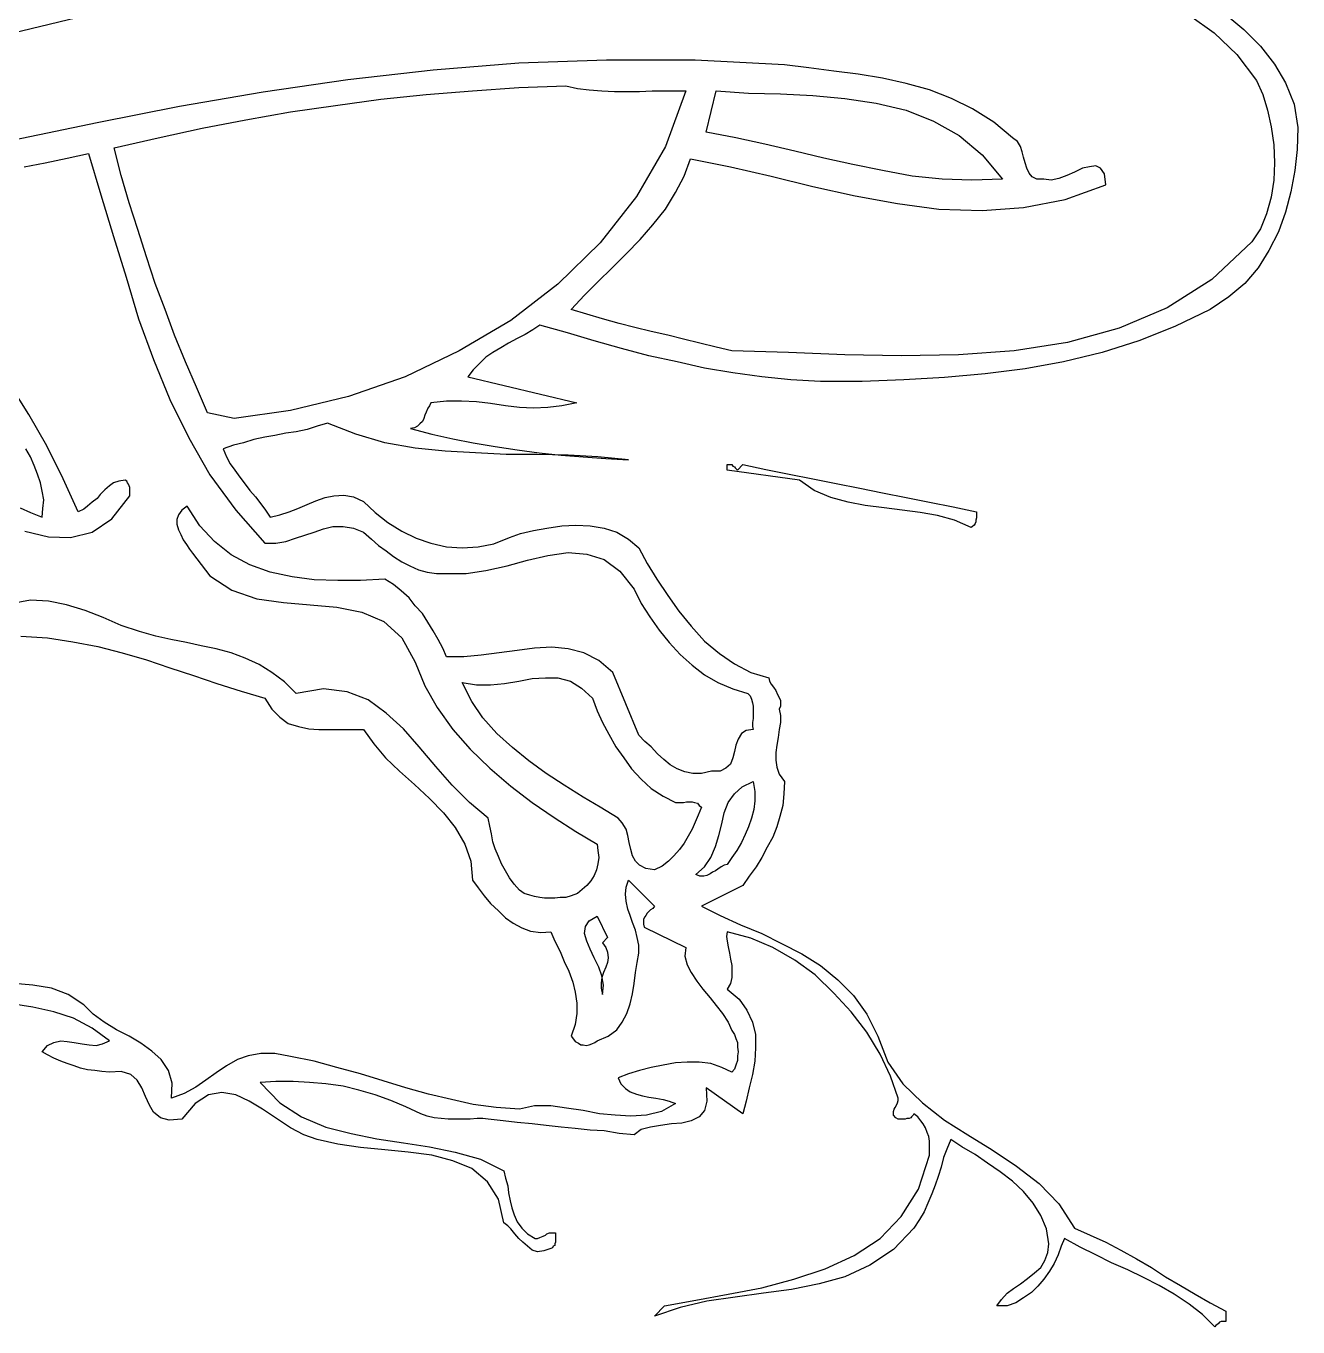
# Model space of a CAD drawing. Extents: x 0.06 to 7.1, y 0.04 to 9.15.
# Drawn here: x 5.469 to 7.092, y 0.423 to 2.083 of the extents above; entities that cross this region are included whole.
import ezdxf

# ---------------------------------------------------------------- set-up
doc = ezdxf.new("R2010")
doc.units = 0
doc.layers.add('1', color=7, linetype='Continuous')

msp = doc.modelspace()

# ---------------------------------------------------------------- linework, layer by layer
for points in [[(7, 2.097), (7.023, 2.078), (7.044, 2.057), (7.062, 2.034), (7.076, 2.01), (7.087, 1.983), (7.092, 1.953), (7.091, 1.925), (7.088, 1.898), (7.083, 1.871), (7.076, 1.845), (7.067, 1.82), (7.055, 1.796), (7.041, 1.774), (7.024, 1.754), (7.004, 1.737), (6.98, 1.721), (6.935, 1.699), (6.889, 1.681), (6.842, 1.666), (6.793, 1.654), (6.744, 1.645), (6.693, 1.639), (6.641, 1.634), (6.589, 1.631), (6.536, 1.629), (6.483, 1.629), (6.445, 1.631), (6.408, 1.635), (6.371, 1.64), (6.335, 1.646), (6.3, 1.654), (6.264, 1.662), (6.229, 1.671), (6.194, 1.681), (6.16, 1.691), (6.125, 1.701), (6.116, 1.695), (6.106, 1.689), (6.096, 1.684), (6.085, 1.678), (6.075, 1.672), (6.065, 1.666), (6.056, 1.66), (6.048, 1.652), (6.04, 1.644), (6.033, 1.635), (6.172, 1.602), (6.153, 1.598), (6.135, 1.596), (6.117, 1.595), (6.099, 1.596), (6.081, 1.598), (6.062, 1.601), (6.044, 1.603), (6.025, 1.604), (6.006, 1.604), (5.986, 1.602), (5.984, 1.598), (5.982, 1.595), (5.98, 1.59), (5.978, 1.586), (5.977, 1.582), (5.975, 1.578), (5.972, 1.575), (5.969, 1.572), (5.965, 1.57), (5.96, 1.569), (5.987, 1.562), (6.014, 1.556), (6.04, 1.551), (6.068, 1.546), (6.096, 1.542), (6.124, 1.538), (6.152, 1.535), (6.18, 1.533), (6.209, 1.531), (6.238, 1.529), (6.199, 1.533), (6.161, 1.535), (6.121, 1.536), (6.082, 1.536), (6.043, 1.538), (6.004, 1.54), (5.966, 1.544), (5.927, 1.551), (5.89, 1.562), (5.854, 1.576), (5.841, 1.572), (5.828, 1.568), (5.814, 1.565), (5.801, 1.563), (5.787, 1.56), (5.774, 1.558), (5.76, 1.555), (5.747, 1.551), (5.734, 1.548), (5.721, 1.543), (5.725, 1.533), (5.73, 1.524), (5.736, 1.516), (5.742, 1.507), (5.749, 1.498), (5.755, 1.49), (5.762, 1.482), (5.769, 1.473), (5.775, 1.465), (5.781, 1.456), (5.793, 1.459), (5.805, 1.463), (5.816, 1.467), (5.828, 1.472), (5.839, 1.477), (5.851, 1.481), (5.862, 1.483), (5.875, 1.484), (5.887, 1.482), (5.9, 1.476), (5.915, 1.462), (5.931, 1.449), (5.949, 1.438), (5.967, 1.429), (5.986, 1.423), (6.006, 1.418), (6.026, 1.417), (6.046, 1.418), (6.066, 1.422), (6.086, 1.43), (6.1, 1.435), (6.117, 1.439), (6.134, 1.442), (6.153, 1.445), (6.171, 1.446), (6.189, 1.445), (6.207, 1.442), (6.223, 1.437), (6.238, 1.428), (6.251, 1.417), (6.262, 1.397), (6.274, 1.377), (6.288, 1.356), (6.302, 1.336), (6.318, 1.317), (6.335, 1.298), (6.354, 1.282), (6.373, 1.269), (6.394, 1.258), (6.417, 1.251), (6.418, 1.247), (6.42, 1.243), (6.423, 1.239), (6.426, 1.235), (6.428, 1.23), (6.43, 1.226), (6.432, 1.222), (6.432, 1.218), (6.432, 1.215), (6.43, 1.211), (6.432, 1.203), (6.432, 1.194), (6.43, 1.185), (6.429, 1.175), (6.427, 1.165), (6.426, 1.156), (6.426, 1.146), (6.427, 1.137), (6.43, 1.128), (6.437, 1.119), (6.436, 1.103), (6.435, 1.088), (6.431, 1.074), (6.427, 1.061), (6.422, 1.048), (6.415, 1.035), (6.408, 1.022), (6.401, 1.01), (6.392, 0.998), (6.384, 0.986), (6.331, 0.96), (6.355, 0.948), (6.381, 0.936), (6.408, 0.925), (6.433, 0.912), (6.459, 0.899), (6.483, 0.884), (6.505, 0.866), (6.525, 0.846), (6.542, 0.822), (6.556, 0.794), (6.569, 0.761), (6.588, 0.733), (6.613, 0.709), (6.641, 0.687), (6.671, 0.668), (6.702, 0.649), (6.733, 0.628), (6.762, 0.606), (6.787, 0.58), (6.807, 0.549), (6.827, 0.54), (6.847, 0.531), (6.866, 0.521), (6.886, 0.51), (6.905, 0.499), (6.923, 0.487), (6.942, 0.476), (6.961, 0.465), (6.98, 0.454), (7, 0.443), (7, 0.43), (6.997, 0.43), (6.995, 0.43), (6.994, 0.43), (6.992, 0.429), (6.99, 0.427), (6.989, 0.426), (6.987, 0.425), (6.986, 0.423), (6.97, 0.439), (6.953, 0.452), (6.934, 0.465), (6.915, 0.476), (6.895, 0.486), (6.875, 0.496), (6.854, 0.505), (6.834, 0.515), (6.814, 0.525), (6.794, 0.536), (6.79, 0.526), (6.786, 0.515), (6.781, 0.504), (6.775, 0.494), (6.768, 0.484), (6.76, 0.475), (6.752, 0.467), (6.742, 0.46), (6.732, 0.454), (6.721, 0.45), (6.708, 0.45), (6.714, 0.458), (6.721, 0.466), (6.729, 0.472), (6.738, 0.478), (6.747, 0.485), (6.756, 0.492), (6.764, 0.499), (6.769, 0.508), (6.773, 0.518), (6.774, 0.529), (6.771, 0.548), (6.764, 0.565), (6.754, 0.581), (6.742, 0.596), (6.728, 0.609), (6.712, 0.621), (6.696, 0.632), (6.68, 0.643), (6.663, 0.653), (6.649, 0.662), (6.644, 0.65), (6.64, 0.639), (6.637, 0.627), (6.633, 0.615), (6.629, 0.604), (6.625, 0.593), (6.62, 0.581), (6.615, 0.57), (6.609, 0.56), (6.602, 0.549), (6.576, 0.522), (6.546, 0.502), (6.514, 0.487), (6.481, 0.478), (6.446, 0.471), (6.41, 0.466), (6.374, 0.461), (6.338, 0.456), (6.304, 0.448), (6.271, 0.437), (6.284, 0.45), (6.324, 0.457), (6.365, 0.465), (6.408, 0.473), (6.449, 0.484), (6.489, 0.497), (6.526, 0.514), (6.559, 0.536), (6.586, 0.564), (6.608, 0.599), (6.622, 0.642), (6.622, 0.648), (6.622, 0.654), (6.622, 0.66), (6.621, 0.666), (6.619, 0.671), (6.617, 0.677), (6.614, 0.682), (6.611, 0.686), (6.607, 0.691), (6.602, 0.695), (6.601, 0.693), (6.599, 0.691), (6.598, 0.69), (6.596, 0.689), (6.593, 0.689), (6.591, 0.688), (6.588, 0.688), (6.585, 0.688), (6.582, 0.688), (6.579, 0.69), (6.576, 0.693), (6.576, 0.695), (6.576, 0.698), (6.577, 0.701), (6.578, 0.703), (6.58, 0.706), (6.581, 0.709), (6.582, 0.712), (6.582, 0.715), (6.572, 0.743), (6.559, 0.771), (6.542, 0.799), (6.522, 0.825), (6.5, 0.849), (6.476, 0.872), (6.45, 0.891), (6.422, 0.907), (6.394, 0.919), (6.364, 0.927), (6.363, 0.921), (6.364, 0.915), (6.365, 0.908), (6.367, 0.9), (6.368, 0.892), (6.37, 0.884), (6.37, 0.877), (6.37, 0.869), (6.368, 0.861), (6.364, 0.854), (6.379, 0.841), (6.389, 0.827), (6.396, 0.812), (6.4, 0.796), (6.4, 0.779), (6.399, 0.762), (6.396, 0.745), (6.392, 0.728), (6.388, 0.711), (6.384, 0.695), (6.337, 0.728), (6.338, 0.711), (6.335, 0.699), (6.328, 0.691), (6.318, 0.686), (6.306, 0.683), (6.293, 0.682), (6.279, 0.68), (6.266, 0.678), (6.254, 0.675), (6.245, 0.668), (6.226, 0.67), (6.207, 0.673), (6.189, 0.674), (6.17, 0.676), (6.152, 0.678), (6.133, 0.68), (6.115, 0.682), (6.096, 0.684), (6.078, 0.686), (6.059, 0.688), (6.052, 0.689), (6.045, 0.689), (6.036, 0.688), (6.027, 0.688), (6.018, 0.688), (6.008, 0.688), (5.999, 0.689), (5.99, 0.69), (5.981, 0.692), (5.973, 0.695), (5.954, 0.704), (5.935, 0.712), (5.915, 0.719), (5.894, 0.725), (5.874, 0.73), (5.852, 0.733), (5.831, 0.735), (5.81, 0.736), (5.788, 0.736), (5.768, 0.735), (5.793, 0.709), (5.821, 0.691), (5.852, 0.678), (5.884, 0.67), (5.917, 0.663), (5.951, 0.658), (5.984, 0.653), (6.017, 0.646), (6.049, 0.637), (6.079, 0.622), (6.081, 0.613), (6.084, 0.603), (6.085, 0.594), (6.087, 0.584), (6.089, 0.575), (6.092, 0.566), (6.096, 0.557), (6.102, 0.549), (6.109, 0.542), (6.119, 0.536), (6.122, 0.536), (6.125, 0.537), (6.127, 0.538), (6.129, 0.539), (6.132, 0.54), (6.134, 0.542), (6.137, 0.543), (6.139, 0.543), (6.142, 0.543), (6.145, 0.543), (6.145, 0.54), (6.145, 0.537), (6.145, 0.534), (6.145, 0.531), (6.144, 0.529), (6.144, 0.527), (6.142, 0.526), (6.141, 0.524), (6.139, 0.523), (6.13, 0.52), (6.122, 0.519), (6.115, 0.521), (6.109, 0.526), (6.103, 0.531), (6.098, 0.536), (6.093, 0.542), (6.088, 0.548), (6.084, 0.552), (6.079, 0.556), (6.072, 0.586), (6.058, 0.608), (6.038, 0.625), (6.014, 0.635), (5.987, 0.642), (5.957, 0.646), (5.927, 0.649), (5.896, 0.652), (5.867, 0.656), (5.841, 0.662), (5.824, 0.668), (5.807, 0.677), (5.789, 0.689), (5.771, 0.701), (5.754, 0.711), (5.737, 0.719), (5.719, 0.722), (5.702, 0.719), (5.685, 0.708), (5.668, 0.688), (5.652, 0.687), (5.641, 0.69), (5.632, 0.697), (5.627, 0.706), (5.622, 0.717), (5.617, 0.728), (5.611, 0.738), (5.603, 0.745), (5.591, 0.749), (5.576, 0.748), (5.566, 0.749), (5.557, 0.75), (5.548, 0.751), (5.539, 0.753), (5.531, 0.756), (5.522, 0.759), (5.514, 0.762), (5.505, 0.766), (5.497, 0.77), (5.49, 0.774), (5.497, 0.782), (5.505, 0.786), (5.514, 0.788), (5.522, 0.787), (5.531, 0.786), (5.541, 0.784), (5.55, 0.783), (5.559, 0.782), (5.567, 0.784), (5.576, 0.788), (5.554, 0.804), (5.53, 0.817), (5.505, 0.825), (5.478, 0.831), (5.451, 0.835)], [(5.462, 1.468), (5.475, 1.462), (5.49, 1.456), (5.491, 1.467), (5.492, 1.478), (5.49, 1.489), (5.488, 1.5), (5.484, 1.511), (5.48, 1.522), (5.475, 1.533), (5.469, 1.543)], [(6.377, 1.516), (6.384, 1.523), (6.413, 1.517), (6.443, 1.511), (6.473, 1.505), (6.503, 1.499), (6.533, 1.493), (6.562, 1.487), (6.592, 1.481), (6.622, 1.475), (6.652, 1.469), (6.682, 1.463), (6.682, 1.46), (6.682, 1.457), (6.682, 1.455), (6.681, 1.452), (6.681, 1.45), (6.68, 1.448), (6.679, 1.446), (6.677, 1.444), (6.675, 1.443), (6.654, 1.452), (6.632, 1.458), (6.61, 1.462), (6.587, 1.465), (6.564, 1.468), (6.54, 1.471), (6.518, 1.475), (6.496, 1.481), (6.475, 1.49), (6.456, 1.503), (6.364, 1.516), (6.364, 1.523), (6.366, 1.523), (6.368, 1.523), (6.37, 1.523), (6.371, 1.521), (6.373, 1.52), (6.374, 1.519), (6.376, 1.517), (6.377, 1.516)]]:
    msp.add_lwpolyline(points)
at = {"layer": '1'}
for points in [[(5.428, 2.068), (5.582, 2.105)], [(6.954, 2.096), (6.985, 2.074), (7.014, 2.046), (7.039, 2.013)], [(7.039, 2.013), (7.047, 1.995), (7.053, 1.975), (7.058, 1.954), (7.061, 1.931), (7.062, 1.908), (7.061, 1.886), (7.058, 1.864), (7.052, 1.843), (7.044, 1.824), (7.033, 1.807), (6.982, 1.759), (6.925, 1.723), (6.864, 1.697), (6.798, 1.679), (6.73, 1.668), (6.659, 1.663), (6.586, 1.662), (6.514, 1.663), (6.442, 1.666), (6.37, 1.668), (6.35, 1.673), (6.329, 1.678), (6.308, 1.683), (6.288, 1.688), (6.267, 1.693), (6.246, 1.698), (6.226, 1.703), (6.205, 1.709), (6.185, 1.715), (6.165, 1.721), (6.182, 1.739), (6.199, 1.756), (6.217, 1.774), (6.235, 1.792), (6.253, 1.81), (6.269, 1.829), (6.285, 1.849), (6.298, 1.87), (6.309, 1.891), (6.317, 1.913), (6.368, 1.903), (6.42, 1.891), (6.473, 1.878), (6.527, 1.866), (6.581, 1.856), (6.634, 1.849), (6.689, 1.847), (6.742, 1.851), (6.795, 1.861), (6.847, 1.88), (6.845, 1.894), (6.84, 1.901), (6.834, 1.904), (6.826, 1.903), (6.817, 1.901), (6.807, 1.896), (6.797, 1.892), (6.787, 1.888), (6.777, 1.886), (6.768, 1.887), (6.759, 1.887), (6.753, 1.89), (6.749, 1.895), (6.746, 1.901), (6.744, 1.908), (6.742, 1.915), (6.74, 1.922), (6.738, 1.929), (6.734, 1.935), (6.728, 1.94), (6.704, 1.96), (6.677, 1.977), (6.65, 1.99), (6.622, 2.001), (6.592, 2.009), (6.562, 2.016), (6.531, 2.021), (6.5, 2.025), (6.468, 2.029), (6.437, 2.033), (6.323, 2.039), (6.21, 2.039), (6.098, 2.035), (5.989, 2.026), (5.88, 2.014), (5.772, 1.998), (5.665, 1.98), (5.56, 1.959), (5.454, 1.937)], [(6.311, 2), (6.285, 1.929), (6.248, 1.865), (6.202, 1.806), (6.148, 1.753), (6.088, 1.707), (6.022, 1.668), (5.953, 1.635), (5.881, 1.61), (5.807, 1.592), (5.735, 1.582), (5.701, 1.589), (5.687, 1.622), (5.673, 1.654), (5.659, 1.688), (5.647, 1.721), (5.634, 1.754), (5.623, 1.788), (5.612, 1.823), (5.601, 1.857), (5.591, 1.892), (5.582, 1.927), (5.638, 1.94), (5.694, 1.952), (5.75, 1.963), (5.807, 1.973), (5.864, 1.981), (5.922, 1.989), (5.98, 1.995), (6.039, 2), (6.098, 2.004), (6.158, 2.006), (6.173, 2.003), (6.188, 2.001), (6.204, 2), (6.22, 1.999), (6.236, 1.999), (6.252, 1.999), (6.268, 2), (6.283, 2), (6.298, 2), (6.311, 2)], [(6.715, 1.887), (6.676, 1.886), (6.638, 1.887), (6.6, 1.891), (6.562, 1.898), (6.524, 1.906), (6.487, 1.914), (6.45, 1.923), (6.412, 1.932), (6.375, 1.94), (6.337, 1.947), (6.35, 2), (6.391, 1.997), (6.432, 1.996), (6.473, 1.994), (6.514, 1.99), (6.554, 1.984), (6.592, 1.975), (6.627, 1.961), (6.66, 1.943), (6.689, 1.918), (6.715, 1.887)], [(5.549, 1.92), (5.565, 1.867), (5.581, 1.814), (5.597, 1.762), (5.613, 1.709), (5.632, 1.657), (5.653, 1.606), (5.677, 1.557), (5.704, 1.51), (5.737, 1.465), (5.774, 1.423), (5.788, 1.423), (5.801, 1.425), (5.813, 1.429), (5.825, 1.433), (5.837, 1.437), (5.849, 1.441), (5.861, 1.444), (5.874, 1.444), (5.887, 1.442), (5.9, 1.437), (5.91, 1.428), (5.919, 1.42), (5.929, 1.413), (5.938, 1.406), (5.949, 1.399), (5.959, 1.394), (5.97, 1.389), (5.981, 1.386), (5.993, 1.384), (6.006, 1.384), (6.031, 1.384), (6.056, 1.388), (6.083, 1.394), (6.109, 1.401), (6.135, 1.407), (6.161, 1.411), (6.185, 1.409), (6.207, 1.402), (6.227, 1.387), (6.245, 1.364), (6.254, 1.346), (6.265, 1.329), (6.277, 1.312), (6.29, 1.296), (6.304, 1.281), (6.319, 1.267), (6.335, 1.255), (6.352, 1.245), (6.371, 1.237), (6.39, 1.231), (6.393, 1.228), (6.395, 1.224), (6.396, 1.219), (6.397, 1.215), (6.397, 1.21), (6.397, 1.205), (6.397, 1.199), (6.396, 1.194), (6.396, 1.189), (6.397, 1.185), (6.388, 1.184), (6.382, 1.18), (6.378, 1.173), (6.375, 1.165), (6.373, 1.157), (6.371, 1.149), (6.368, 1.141), (6.362, 1.136), (6.355, 1.132), (6.344, 1.132), (6.331, 1.129), (6.32, 1.129), (6.31, 1.131), (6.3, 1.135), (6.291, 1.14), (6.283, 1.147), (6.275, 1.154), (6.267, 1.163), (6.259, 1.17), (6.251, 1.178), (6.218, 1.258), (6.2, 1.273), (6.181, 1.283), (6.161, 1.288), (6.14, 1.29), (6.118, 1.289), (6.096, 1.286), (6.073, 1.283), (6.05, 1.28), (6.028, 1.278), (6.006, 1.278), (6.001, 1.289), (5.995, 1.3), (5.989, 1.311), (5.982, 1.322), (5.975, 1.333), (5.966, 1.343), (5.958, 1.353), (5.948, 1.362), (5.938, 1.37), (5.927, 1.377), (5.896, 1.375), (5.867, 1.375), (5.837, 1.376), (5.809, 1.38), (5.781, 1.386), (5.755, 1.395), (5.731, 1.408), (5.71, 1.425), (5.691, 1.445), (5.675, 1.47), (5.668, 1.465), (5.664, 1.459), (5.662, 1.453), (5.662, 1.447), (5.664, 1.44), (5.667, 1.434), (5.67, 1.427), (5.674, 1.421), (5.678, 1.415), (5.682, 1.41), (5.704, 1.381), (5.732, 1.363), (5.764, 1.352), (5.798, 1.347), (5.832, 1.344), (5.866, 1.341), (5.898, 1.335), (5.926, 1.323), (5.949, 1.302), (5.966, 1.271), (5.978, 1.241), (5.994, 1.213), (6.014, 1.185), (6.036, 1.16), (6.061, 1.136), (6.088, 1.113), (6.115, 1.092), (6.143, 1.073), (6.171, 1.055), (6.198, 1.039), (6.199, 1.031), (6.2, 1.022), (6.199, 1.014), (6.197, 1.006), (6.194, 0.999), (6.19, 0.992), (6.185, 0.986), (6.179, 0.981), (6.173, 0.976), (6.165, 0.973), (6.158, 0.971), (6.151, 0.971), (6.144, 0.97), (6.137, 0.97), (6.131, 0.97), (6.125, 0.971), (6.118, 0.972), (6.112, 0.974), (6.105, 0.976), (6.099, 0.98), (6.092, 0.988), (6.086, 0.996), (6.081, 1.005), (6.076, 1.014), (6.072, 1.023), (6.068, 1.033), (6.065, 1.042), (6.063, 1.052), (6.061, 1.062), (6.059, 1.072), (6.035, 1.092), (6.013, 1.114), (5.992, 1.138), (5.971, 1.163), (5.951, 1.186), (5.929, 1.206), (5.906, 1.223), (5.879, 1.233), (5.849, 1.237), (5.814, 1.231), (5.799, 1.246), (5.783, 1.258), (5.767, 1.268), (5.749, 1.276), (5.731, 1.283), (5.712, 1.288), (5.693, 1.292), (5.674, 1.296), (5.654, 1.3), (5.635, 1.304), (5.614, 1.31), (5.591, 1.318), (5.568, 1.328), (5.545, 1.337), (5.521, 1.344), (5.498, 1.349), (5.475, 1.35), (5.452, 1.346)], [(5.467, 1.903), (5.494, 1.908), (5.522, 1.914), (5.549, 1.92)], [(5.468, 1.438), (5.498, 1.431), (5.526, 1.43), (5.554, 1.437), (5.579, 1.454), (5.602, 1.483), (5.602, 1.486), (5.602, 1.489), (5.602, 1.491), (5.602, 1.494), (5.601, 1.496), (5.6, 1.498), (5.599, 1.5), (5.598, 1.502), (5.596, 1.503), (5.588, 1.502), (5.581, 1.5), (5.576, 1.496), (5.57, 1.491), (5.564, 1.485), (5.56, 1.48), (5.554, 1.475), (5.548, 1.47), (5.543, 1.466), (5.536, 1.463), (5.517, 1.505), (5.496, 1.547), (5.473, 1.587), (5.448, 1.627)], [(5.463, 1.304), (5.497, 1.302), (5.529, 1.297), (5.561, 1.291), (5.592, 1.283), (5.623, 1.274), (5.653, 1.264), (5.683, 1.254), (5.713, 1.244), (5.744, 1.234), (5.774, 1.225)], [(6.192, 1.225), (6.198, 1.209), (6.205, 1.194), (6.213, 1.179), (6.222, 1.163), (6.232, 1.149), (6.242, 1.135), (6.254, 1.122), (6.267, 1.11), (6.282, 1.1), (6.298, 1.092), (6.301, 1.092), (6.305, 1.092), (6.308, 1.092), (6.312, 1.093), (6.316, 1.093), (6.319, 1.093), (6.322, 1.092), (6.326, 1.091), (6.328, 1.088), (6.331, 1.086), (6.327, 1.076), (6.323, 1.067), (6.319, 1.058), (6.314, 1.049), (6.309, 1.04), (6.303, 1.032), (6.296, 1.024), (6.289, 1.017), (6.281, 1.011), (6.271, 1.006), (6.26, 1.008), (6.252, 1.012), (6.247, 1.017), (6.243, 1.024), (6.241, 1.032), (6.239, 1.041), (6.237, 1.05), (6.235, 1.058), (6.23, 1.066), (6.225, 1.072), (6.202, 1.086), (6.18, 1.099), (6.156, 1.114), (6.133, 1.129), (6.111, 1.145), (6.09, 1.162), (6.07, 1.18), (6.052, 1.2), (6.038, 1.221), (6.026, 1.245), (6.044, 1.242), (6.062, 1.242), (6.08, 1.244), (6.098, 1.247), (6.115, 1.25), (6.132, 1.251), (6.148, 1.251), (6.164, 1.247), (6.178, 1.238), (6.192, 1.225)], [(5.774, 1.225), (5.783, 1.211), (5.793, 1.201), (5.804, 1.193), (5.817, 1.189), (5.83, 1.186), (5.843, 1.185), (5.858, 1.185), (5.872, 1.185), (5.886, 1.185), (5.9, 1.185), (5.913, 1.167), (5.928, 1.149), (5.946, 1.132), (5.965, 1.115), (5.984, 1.097), (6.002, 1.079), (6.017, 1.06), (6.029, 1.039), (6.037, 1.017), (6.039, 0.993), (6.046, 0.983), (6.054, 0.973), (6.062, 0.963), (6.072, 0.954), (6.081, 0.945), (6.091, 0.938), (6.102, 0.932), (6.113, 0.928), (6.126, 0.926), (6.139, 0.927), (6.144, 0.915), (6.151, 0.902), (6.156, 0.889), (6.162, 0.877), (6.167, 0.863), (6.17, 0.85), (6.172, 0.836), (6.172, 0.823), (6.17, 0.809), (6.165, 0.794), (6.168, 0.79), (6.17, 0.787), (6.174, 0.785), (6.177, 0.783), (6.18, 0.783), (6.184, 0.782), (6.188, 0.783), (6.191, 0.784), (6.195, 0.786), (6.198, 0.788), (6.212, 0.794), (6.223, 0.802), (6.23, 0.812), (6.236, 0.823), (6.24, 0.835), (6.243, 0.848), (6.245, 0.861), (6.247, 0.875), (6.249, 0.888), (6.251, 0.9), (6.251, 0.91), (6.249, 0.92), (6.247, 0.929), (6.243, 0.939), (6.24, 0.948), (6.237, 0.956), (6.235, 0.966), (6.234, 0.975), (6.235, 0.984), (6.238, 0.993), (6.271, 0.96), (6.269, 0.957), (6.266, 0.955), (6.264, 0.953), (6.262, 0.951), (6.26, 0.948), (6.259, 0.946), (6.257, 0.943), (6.257, 0.94), (6.257, 0.937), (6.258, 0.933), (6.311, 0.907), (6.31, 0.896), (6.313, 0.885), (6.318, 0.875), (6.325, 0.864), (6.333, 0.854), (6.342, 0.843), (6.35, 0.833), (6.358, 0.823), (6.365, 0.812), (6.37, 0.801), (6.373, 0.796), (6.375, 0.791), (6.377, 0.786), (6.377, 0.78), (6.378, 0.774), (6.377, 0.769), (6.377, 0.763), (6.375, 0.757), (6.373, 0.752), (6.37, 0.748), (6.357, 0.754), (6.343, 0.759), (6.328, 0.761), (6.313, 0.761), (6.298, 0.76), (6.282, 0.757), (6.267, 0.754), (6.252, 0.75), (6.238, 0.746), (6.225, 0.741), (6.228, 0.733), (6.234, 0.727), (6.24, 0.723), (6.248, 0.72), (6.256, 0.718), (6.264, 0.716), (6.273, 0.715), (6.282, 0.713), (6.29, 0.711), (6.298, 0.708), (6.28, 0.698), (6.261, 0.693), (6.241, 0.692), (6.221, 0.693), (6.201, 0.695), (6.18, 0.699), (6.159, 0.702), (6.139, 0.705), (6.118, 0.705), (6.099, 0.701), (6.069, 0.703), (6.04, 0.707), (6.012, 0.713), (5.983, 0.72), (5.954, 0.728), (5.925, 0.737), (5.896, 0.746), (5.866, 0.754), (5.837, 0.762), (5.807, 0.768), (5.787, 0.772), (5.769, 0.772), (5.753, 0.769), (5.739, 0.764), (5.725, 0.756), (5.712, 0.747), (5.699, 0.738), (5.686, 0.729), (5.671, 0.721), (5.655, 0.715), (5.656, 0.734), (5.651, 0.75), (5.642, 0.764), (5.63, 0.775), (5.616, 0.785), (5.601, 0.794), (5.585, 0.802), (5.569, 0.812), (5.555, 0.822), (5.543, 0.834), (5.523, 0.847), (5.502, 0.855), (5.478, 0.859), (5.454, 0.861)], [(6.364, 1.013), (6.36, 1.012), (6.356, 1.01), (6.352, 1.007), (6.349, 1.005), (6.345, 1.003), (6.342, 1.001), (6.338, 0.999), (6.334, 0.998), (6.329, 0.998), (6.324, 1), (6.335, 1.01), (6.343, 1.022), (6.349, 1.036), (6.353, 1.05), (6.357, 1.065), (6.36, 1.079), (6.365, 1.092), (6.373, 1.103), (6.383, 1.112), (6.397, 1.119), (6.399, 1.106), (6.399, 1.094), (6.398, 1.083), (6.395, 1.072), (6.391, 1.061), (6.387, 1.051), (6.382, 1.041), (6.376, 1.031), (6.37, 1.022), (6.364, 1.013)], [(6.211, 0.92), (6.205, 0.913), (6.209, 0.907), (6.211, 0.901), (6.212, 0.894), (6.211, 0.888), (6.209, 0.882), (6.206, 0.875), (6.204, 0.869), (6.203, 0.862), (6.203, 0.855), (6.205, 0.847), (6.206, 0.859), (6.204, 0.871), (6.2, 0.882), (6.194, 0.894), (6.189, 0.905), (6.185, 0.915), (6.182, 0.925), (6.183, 0.934), (6.188, 0.941), (6.198, 0.947), (6.211, 0.92)]]:
    msp.add_lwpolyline(points, dxfattribs=at)

doc.saveas('drawing.dxf')
